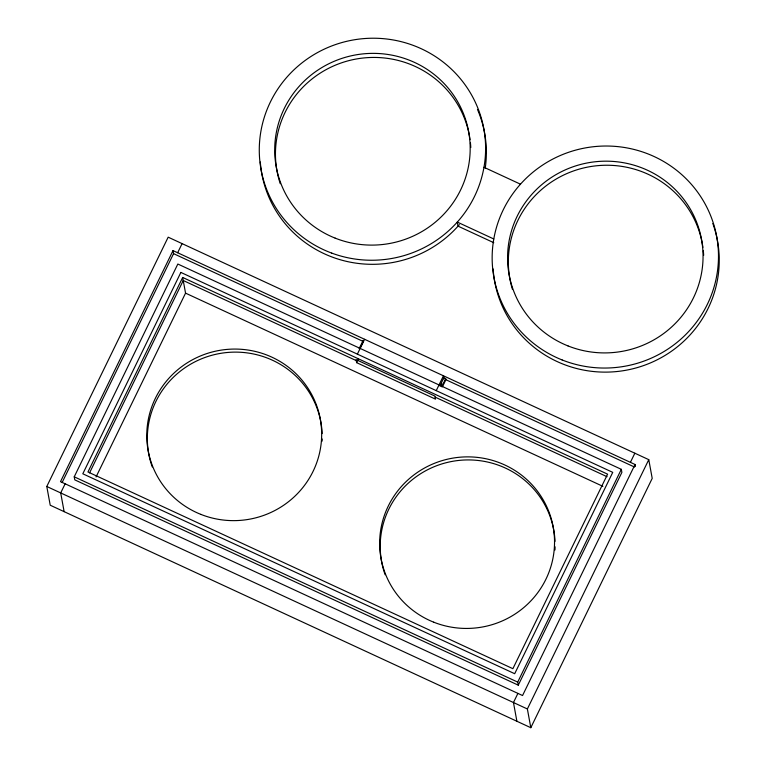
<?xml version="1.0" encoding="UTF-8"?>
<svg xmlns="http://www.w3.org/2000/svg" width="766" height="766" viewBox="0 0 766 766"><rect width="100%" height="100%" fill="white"/><g stroke="black" fill="none" stroke-linecap="round" stroke-linejoin="round"><path stroke-width="1.15" d="M46.783 486.487L168.175 237.173L648.773 459.657L652.211 478.386L530.809 727.7L50.221 505.215L46.783 486.487L527.372 708.971L530.809 727.7M173.011 250.597L60.504 481.651L522.546 695.538L635.043 464.493L173.011 250.597L173.566 253.651L62.113 482.551M65.148 483.796L60.696 492.931L64.133 511.659M177.645 252.751L182.097 243.617M74.235 476.816L177.836 264.031L621.322 469.328L621.887 472.383L518.276 685.168L74.79 479.87L74.235 476.816L517.711 682.113L518.276 685.168M182.672 277.455L87.956 471.971L512.885 668.689L607.601 474.164L182.672 277.455L185.554 293.139L96.056 476.931M89.565 472.881L183.237 280.509L356.267 360.614M359.158 348.587L363.113 340.468L363.304 341.492L359.848 348.587M357.368 354.131L364.597 339.29M356.64 362.653L356.075 359.599L434.935 396.099L435.5 399.153L356.64 362.653L358.306 359.225M436.237 390.641L443.457 375.8L444.021 378.854M439.875 385.959L443.83 377.839L445.688 378.701L445.879 379.716L442.413 386.82M440.546 385.987L441.8 383.421M441.733 386.811L445.688 378.701M517.711 682.113L621.322 469.328M517.902 693.393L513.459 702.527L516.897 721.256M630.408 462.348L634.851 453.213M527.372 708.971L648.773 459.657M483.968 167.285L520.468 184.185M493.792 238.982L457.292 222.083L458.039 226.152L493.773 242.698M173.566 253.651L363.304 341.492M445.879 379.716L634.526 467.049M435.126 397.123L607.074 476.72M185.554 293.139L602.89 486.333M635.043 464.493L635.416 466.532M152.29 466.973A87.506 85.725 -10.4 0 1 218.205 353.796A87.506 85.725 -10.4 0 1 322.151 433.585M322.208 438.975A87.506 85.725 -10.4 0 1 322.141 441.13M385.164 574.778A87.506 85.725 -10.4 0 1 451.078 461.601A87.506 85.725 -10.4 0 1 555.024 541.39M555.082 546.78A87.506 85.725 -10.4 0 1 554.957 550.007M712.82 223.481A113.244 110.936 -10.4 0 1 628.637 369.729A113.244 110.936 -10.4 0 1 493.113 268.914M703.312 250.798A97.809 95.807 -10.4 0 1 703.667 255.346M512.473 289.424A97.809 95.807 -10.4 0 1 585.281 167.582A97.809 95.807 -10.4 0 1 702.901 247.399M477.448 109.366A113.244 110.936 -10.4 0 1 485.242 168.089M459.37 224.639A113.244 110.936 -10.4 0 1 337.902 259.032A113.244 110.936 -10.4 0 1 260.306 161.99M470.439 142.993A97.809 95.807 -10.4 0 1 470.793 147.541M280.27 183.716A97.809 95.807 -10.4 0 1 351.307 60.026A97.809 95.807 -10.4 0 1 470.027 139.594M180.862 272.418L82.805 473.79L514.695 673.716L612.743 472.354L180.862 272.418M200.845 514.379A87.506 85.725 -10.4 0 0 320.906 422.928A87.506 85.725 -10.4 0 0 180.9 367.24A87.506 85.725 -10.4 0 0 200.845 514.379M433.719 622.183A87.506 85.725 -10.4 0 0 553.78 530.733A87.506 85.725 -10.4 0 0 413.774 475.044A87.506 85.725 -10.4 0 0 433.719 622.183M335.144 238.121A97.809 95.807 -10.4 0 0 469.328 135.908A97.809 95.807 -10.4 0 0 312.854 73.67A97.809 95.807 -10.4 0 0 335.144 238.121M331.745 253.106A113.244 110.936 -10.4 0 0 484.246 131.216A113.244 110.936 -10.4 0 0 301.344 63.377A113.244 110.936 -10.4 0 0 331.745 253.106M568.018 345.926A97.809 95.807 -10.4 0 0 702.202 243.712A97.809 95.807 -10.4 0 0 545.727 181.475A97.809 95.807 -10.4 0 0 568.018 345.926M562.129 359.953A113.244 110.936 -10.4 0 0 717.503 241.606A113.244 110.936 -10.4 0 0 536.315 169.545A113.244 110.936 -10.4 0 0 562.129 359.953"/></g></svg>
